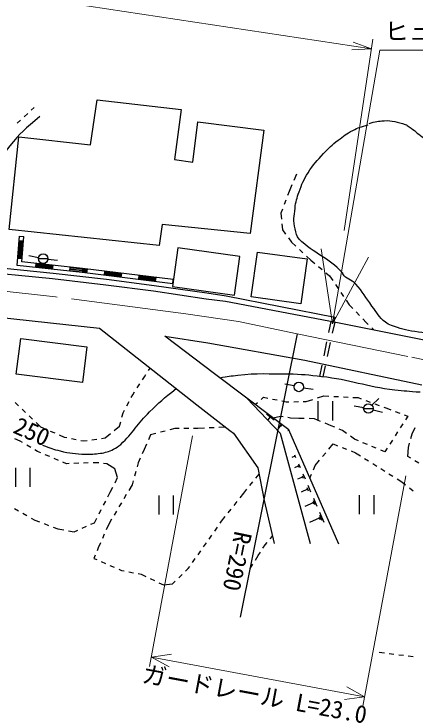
# Model space of a CAD drawing. Units: millimetres, scale not verified. Extents: x 40000 to 680000, y 20000 to 380000.
# Drawn here: x 96958 to 138820, y 241703 to 314663 of the extents above; entities that cross this region are included whole.
import ezdxf
from ezdxf.enums import TextEntityAlignment as Align

# ---------------------------------------------------------------- set-up
doc = ezdxf.new("R2010")
doc.units = ezdxf.units.MM
doc.header["$LTSCALE"] = 1000
doc.linetypes.add('CHAIN', pattern=[18.5, 12, -1.5, 3.5, -1.5])
for name, color, linetype, lineweight in [('M-BGD', 7, 'Continuous', 25), ('M-BMK', 2, 'CHAIN', 13), ('M-BMK-SRVR', 3, 'Continuous', 25), ('M-STR-HTXT', 7, 'Continuous', 13)]:
    doc.layers.add(name, color=color, linetype=linetype, lineweight=lineweight)
doc.styles.add('ＭＳ ゴシック', font='')
doc.styles.get('ＭＳ ゴシック').set_extended_font_data('MS Gothic')

msp = doc.modelspace()

# ---------------------------------------------------------------- linework, layer by layer
at = {"layer": 'M-BGD'}
for p, q in [((98016, 303949), (98383, 304289)), ((98749, 304629), (99045, 304903)), ((97283, 303269), (97650, 303609)), ((126368, 297980), (126082, 297302)), ((125888, 296841), (125602, 296163)), ((125602, 296163), (125440, 295733)), ((125265, 295264), (125089, 294796)), ((124913, 294328), (124752, 293897)), ((124752, 293897), (124811, 293280)), ((124859, 292782), (124919, 292164)), ((124919, 292164), (125238, 291725)), ((97298, 288444), (97517, 291521)), ((97517, 291521), (97966, 291489)), ((97778, 288844), (97966, 291489)), ((125532, 291320), (125852, 290881)), ((97442, 289199), (97570, 290995)), ((97929, 290969), (97480, 291001)), ((97532, 289193), (97659, 290988)), ((97622, 289187), (97749, 290982)), ((97711, 289180), (97839, 290976)), ((125852, 290881), (126307, 290456)), ((126673, 290114), (127038, 289773)), ((97352, 289206), (97801, 289174)), ((99499, 289259), (98517, 289445)), ((99491, 289167), (100491, 289167)), ((100487, 289108), (101480, 288990)), ((127404, 289432), (127860, 289006)), ((127860, 289006), (128268, 288664)), ((104038, 287703), (97298, 288444)), ((104090, 288150), (97778, 288844)), ((99238, 288683), (99189, 288236)), ((100988, 288129), (99199, 288325)), ((100998, 288218), (99208, 288415)), ((101007, 288308), (99218, 288504)), ((101017, 288397), (99228, 288594)), ((100978, 288039), (101027, 288487)), ((102770, 287842), (102819, 288290)), ((104079, 288061), (102809, 288200)), ((128651, 288342), (129034, 288021)), ((102780, 287932), (104048, 287792)), ((104059, 287882), (102790, 288021)), ((102799, 288111), (104069, 287971)), ((113489, 286547), (104038, 287703)), ((104567, 287729), (104048, 287792)), ((104059, 287882), (104578, 287818)), ((104588, 287908), (104069, 287971)), ((104079, 288061), (104599, 287997)), ((113544, 286993), (104090, 288150)), ((104556, 287640), (104610, 288086)), ((106397, 287868), (106342, 287421)), ((108140, 287292), (106353, 287510)), ((108151, 287381), (106364, 287600)), ((108162, 287470), (106375, 287689)), ((108173, 287560), (106386, 287778)), ((108129, 287202), (108184, 287649)), ((129417, 287700), (129826, 287357)), ((109970, 287430), (109916, 286984)), ((111713, 286854), (109927, 287073)), ((111724, 286944), (109938, 287162)), ((111735, 287033), (109949, 287252)), ((111746, 287122), (109959, 287341)), ((111702, 286765), (111757, 287212)), ((113489, 286547), (113544, 286993)), ((129826, 287357), (130145, 286887)), ((130425, 286473), (130706, 286060)), ((130987, 285646), (131268, 285232)), ((131549, 284819), (131867, 284349)), ((131867, 284349), (132232, 283967)), ((132578, 283605), (132923, 283243)), ((129960, 282628), (129718, 281474)), ((130140, 281413), (130386, 282546)), ((130351, 283067), (130264, 282569)), ((133268, 282882), (133634, 282499)), ((133634, 282499), (133845, 282294)), ((134204, 281946), (134415, 281740)), ((129513, 280495), (129206, 279027)), ((129608, 278970), (129927, 280436)), ((129001, 278048), (128760, 276894)), ((129148, 276861), (129395, 277993)), ((110969, 277515), (111128, 277760)), ((110338, 276548), (110537, 276852)), ((110537, 276852), (110696, 277097)), ((109792, 275710), (110065, 276129)), ((126129, 275897), (125149, 276097)), ((109320, 274986), (109519, 275291)), ((127112, 275713), (128098, 275546)), ((109170, 274700), (109320, 274986)), ((121200, 274611), (124678, 270978)), ((125576, 271307), (121200, 274611)), ((122703, 274496), (122951, 274714)), ((122951, 274714), (123382, 274628)), ((123872, 274530), (124363, 274432)), ((124853, 274334), (125284, 274248)), ((127384, 274264), (128071, 274487)), ((128546, 274641), (129233, 274864)), ((129233, 274864), (129760, 274837)), ((130259, 274811), (130758, 274786)), ((131258, 274760), (131757, 274734)), ((132256, 274708), (132783, 274681)), ((132783, 274681), (133118, 274557)), ((133587, 274383), (134056, 274210)), ((134225, 273897), (134938, 274598)), ((97076, 274158), (97438, 273813)), ((108704, 273815), (108937, 274258)), ((122079, 273947), (122328, 274166)), ((125284, 274248), (125584, 274250)), ((126084, 274254), (126584, 274258)), ((127084, 274262), (127384, 274264)), ((128612, 274310), (128612, 272310)), ((130112, 274310), (130112, 272310)), ((133374, 273630), (132388, 273795)), ((134525, 274036), (134994, 273862)), ((135463, 273689), (135799, 273565)), ((97800, 273468), (98162, 273123)), ((108198, 272632), (108321, 273086)), ((108321, 273086), (108471, 273373)), ((123251, 272972), (124045, 272363)), ((133368, 273547), (134368, 273547)), ((134351, 273420), (135318, 273164)), ((135799, 273565), (136188, 273419)), ((136656, 273244), (137124, 273069)), ((137593, 272893), (137982, 272748)), ((98524, 272778), (98886, 272433)), ((107946, 271695), (108068, 272149)), ((123648, 272668), (123404, 272350)), ((124717, 272722), (123957, 272529)), ((124995, 272676), (124717, 272722)), ((125767, 272548), (125489, 272594)), ((126634, 272515), (125767, 272548)), ((127184, 272503), (126634, 272515)), ((128234, 272481), (127684, 272493)), ((128887, 272204), (128234, 272481)), ((137982, 272748), (137728, 272357)), ((99248, 272088), (99730, 271628)), ((99730, 271628), (100275, 271393)), ((107397, 271245), (107946, 271695)), ((113703, 271453), (113171, 271316)), ((114153, 271453), (113703, 271453)), ((115153, 271453), (114653, 271453)), ((116102, 271453), (115653, 271453)), ((116791, 271488), (116102, 271453)), ((117790, 271539), (117291, 271514)), ((118978, 271599), (118289, 271564)), ((124758, 271815), (124515, 271498)), ((124679, 271876), (124838, 271754)), ((130000, 271732), (129347, 272009)), ((130351, 271591), (130000, 271732)), ((137455, 271938), (137182, 271519)), ((138421, 270893), (138719, 271554)), ((100734, 271194), (101193, 270996)), ((101652, 270797), (102197, 270562)), ((106463, 270479), (107011, 270928)), ((111187, 270804), (110954, 270274)), ((111719, 270941), (111187, 270804)), ((112687, 271191), (112203, 271066)), ((124678, 270978), (127794, 259475)), ((125472, 271267), (125519, 271231)), ((130771, 259419), (125576, 271307)), ((131166, 271265), (130815, 271405)), ((131590, 270955), (131166, 271265)), ((136910, 271100), (136637, 270680)), ((138293, 270429), (138421, 270893)), ((97594, 270152), (97052, 270399)), ((97852, 269997), (97594, 270152)), ((102197, 270562), (102453, 270510)), ((102943, 270411), (103433, 270313)), ((103923, 270214), (104180, 270162)), ((104180, 270162), (104578, 270217)), ((105073, 270286), (105569, 270355)), ((106064, 270423), (106463, 270479)), ((132416, 270348), (131993, 270659)), ((132837, 270172), (132416, 270348)), ((133760, 269787), (133299, 269979)), ((136365, 270261), (136092, 269842)), ((98708, 269481), (98280, 269739)), ((99394, 269068), (99137, 269223)), ((110520, 269287), (110309, 268812)), ((110753, 269816), (110520, 269287)), ((129733, 269305), (130187, 269853)), ((130187, 269853), (130663, 269667)), ((131129, 269485), (131595, 269304)), ((134683, 269401), (134221, 269594)), ((135820, 269423), (135566, 269032)), ((137982, 268544), (138032, 269482)), ((138032, 269482), (138160, 269947)), ((99754, 268917), (99394, 269068)), ((100676, 268528), (100215, 268722)), ((126218, 268590), (125877, 268441)), ((126158, 268726), (126277, 268454)), ((129095, 268535), (129414, 268920)), ((132061, 269122), (132537, 268936)), ((132537, 268936), (133044, 268615)), ((135566, 269032), (135144, 269208)), ((138274, 268366), (137982, 268544)), ((101597, 268140), (101137, 268334)), ((102419, 267794), (102058, 267946)), ((102694, 267803), (102419, 267794)), ((103693, 267835), (103194, 267819)), ((104693, 267868), (104193, 267852)), ((105468, 267894), (105193, 267885)), ((105794, 267865), (105468, 267894)), ((106618, 267794), (106292, 267822)), ((107451, 267244), (106618, 267794)), ((109895, 267879), (109774, 267451)), ((110106, 268355), (109895, 267879)), ((126571, 267781), (126743, 267389)), ((128321, 267603), (128775, 268151)), ((133466, 268348), (133889, 268080)), ((134311, 267813), (134734, 267545)), ((139129, 267847), (138702, 268107)), ((97105, 267374), (97105, 265374)), ((98605, 267374), (98605, 265374)), ((107751, 266344), (107451, 267244)), ((126559, 267542), (126167, 267371)), ((126516, 267640), (126602, 267444)), ((128144, 267168), (128321, 267603)), ((135156, 267278), (135578, 267010)), ((107480, 265809), (107751, 266344)), ((109638, 266970), (109502, 266489)), ((122152, 266297), (122478, 266705)), ((127017, 266402), (126492, 266173)), ((126960, 266534), (127075, 266271)), ((127034, 266722), (127264, 266197)), ((127777, 266270), (127955, 266705)), ((136001, 266743), (136423, 266475)), ((109245, 265580), (108907, 265007)), ((109366, 266008), (109245, 265580)), ((121528, 265516), (121840, 265906)), ((136846, 266208), (137353, 265887)), ((137353, 265887), (137738, 265586)), ((106984, 264828), (107255, 265363)), ((120890, 264717), (121216, 265125)), ((127530, 265127), (126855, 264832)), ((127456, 265296), (127604, 264959)), ((127551, 265539), (127846, 264864)), ((138132, 265278), (138526, 264970)), ((106735, 264346), (106984, 264828)), ((108653, 264577), (108398, 264146)), ((112028, 264487), (112028, 262487)), ((113528, 264487), (113528, 262487)), ((120511, 264236), (120890, 264717)), ((128130, 264214), (128498, 263372)), ((132919, 264519), (132919, 262519)), ((134419, 264519), (134419, 262519)), ((106275, 263458), (106505, 263902)), ((108144, 263716), (107889, 263286)), ((119891, 263451), (120201, 263844)), ((123026, 263973), (124046, 259484)), ((128103, 263701), (127261, 263333)), ((128057, 263806), (128149, 263596)), ((128117, 263957), (128301, 263536)), ((96998, 263123), (97432, 262875)), ((105814, 262570), (106044, 263014)), ((107635, 262855), (107380, 262425)), ((119272, 262666), (119581, 263059)), ((128778, 262732), (129227, 261703)), ((97867, 262627), (98301, 262379)), ((98735, 262131), (99119, 261911)), ((105335, 261645), (105584, 262126)), ((107126, 261994), (106787, 261422)), ((118582, 261793), (118962, 262274)), ((128745, 262105), (127715, 261655)), ((128689, 262234), (128801, 261976)), ((128761, 262419), (128986, 261904)), ((99119, 261911), (99626, 261719)), ((100093, 261542), (100561, 261365)), ((104048, 261068), (104505, 261272)), ((104961, 261477), (105335, 261645)), ((106787, 261422), (106563, 260909)), ((118430, 261578), (118582, 261793)), ((101028, 261187), (101535, 260995)), ((101535, 260995), (102131, 260889)), ((102623, 260801), (103218, 260695)), ((103218, 260695), (103592, 260863)), ((117854, 260761), (118142, 261169)), ((106363, 260451), (106162, 259993)), ((117277, 259943), (117566, 260352)), ((123649, 259972), (123875, 260236)), ((105738, 259022), (105607, 258706)), ((105962, 259535), (105738, 259022)), ((116701, 259126), (116989, 259535)), ((122881, 258980), (123098, 259327)), ((123098, 259327), (123324, 259591)), ((116124, 258309), (116413, 258718)), ((122398, 258210), (122615, 258556)), ((105416, 258244), (105285, 257927)), ((105285, 257927), (105569, 257801)), ((106027, 257600), (106485, 257398)), ((115548, 257492), (115836, 257901)), ((122101, 257750), (122398, 258210)), ((106942, 257197), (107400, 256996)), ((114827, 256594), (115108, 256869)), ((115108, 256869), (115260, 257084)), ((121534, 256870), (121830, 257330)), ((107858, 256794), (108142, 256669)), ((108142, 256669), (108430, 256615)), ((108922, 256523), (109413, 256431)), ((109904, 256339), (110192, 256285)), ((110192, 256285), (110676, 256048)), ((114113, 255894), (114470, 256244)), ((111126, 255829), (111575, 255609)), ((112024, 255389), (112508, 255152)), ((113475, 255269), (113756, 255544)), ((112508, 255152), (113475, 255269)), ((135536, 248046), (134978, 248119)), ((136528, 247917), (136032, 247981)), ((137519, 247787), (137024, 247852)), ((138511, 247657), (138015, 247722))]:
    msp.add_line(p, q, dxfattribs=at)
for points in [[(96447, 292192), (97473, 301861), (104916, 301027), (105621, 305732), (114353, 304698), (113664, 299487), (115564, 299221), (116108, 303409), (122962, 302563), (121544, 291785), (112379, 292719), (112057, 290541)], [(113449, 286259), (119908, 285359), (120471, 289403), (114012, 290303)], [(122300, 289854), (127486, 289127), (126831, 284455), (121645, 285182)], [(97656, 280835), (104538, 279985), (104079, 276266), (97197, 277116)]]:
    msp.add_lwpolyline(points, close=True, dxfattribs=at)
for points in [[(76612, 291243), (78592, 290949), (80521, 290589), (85121, 289664), (88279, 289106), (90438, 288709), (92493, 288506), (101041, 287650), (106591, 287014), (111554, 286380), (117038, 285607), (119059, 285292), (130351, 283067)], [(76570, 290647), (78322, 290542), (80398, 290035), (85015, 289106), (88178, 288548), (90359, 288146), (92437, 287942), (100980, 287086), (106523, 286450), (111474, 285818), (116967, 284961), (118973, 284730), (130468, 282530), (160842, 276452), (165287, 275582), (173889, 273750), (183718, 271766), (202992, 268094)], [(76136, 285051), (81122, 284572), (86586, 284025), (90356, 283604), (92389, 283393), (93406, 283267), (105860, 281920), (115988, 273922), (119421, 271256), (119802, 270960), (122346, 267361), (123026, 263973)], [(121200, 274611), (117852, 277145), (112654, 281071), (117153, 280382), (127249, 278581), (139442, 276023)]]:
    msp.add_lwpolyline(points, dxfattribs=at)
for centre in [(99991, 289167), (126619, 275797), (133868, 273547)]:
    msp.add_circle(centre, 500, dxfattribs=at)
for points, knots in [([(99647, 303967), (98130, 302665), (97588, 302261), (96528, 300932), (95801, 300021), (95386, 299501), (94836, 298474), (94471, 297794), (94273, 297397), (94074, 296652), (93662, 295107), (93768, 294162), (93315, 292628), (93084, 291847), (92968, 291359), (92449, 290732), (91948, 290127), (91581, 289932), (90826, 289545)], [0, 0, 0, 0, 1, 1, 1, 2, 2, 2, 3, 3, 3, 4, 4, 4, 5, 5, 5, 6, 6, 6, 6]), ([(133927, 303245), (134596, 303452), (134872, 303508), (135494, 303542), (136366, 303590), (136860, 303413), (137697, 303163), (137882, 303107), (137960, 303016), (138121, 302909), (138679, 302536), (138923, 302231), (139477, 301851), (140160, 301381), (140643, 301283), (141341, 300836), (142057, 300377), (142474, 300122), (143079, 299524), (143513, 299095), (143541, 298684), (143927, 298211), (145073, 296805), (146284, 296442), (147106, 294825), (147637, 293780), (147497, 293030), (147574, 291860), (147611, 291298), (147545, 290981), (147490, 290420), (147239, 287840), (147409, 286223), (146266, 283896), (145802, 282951), (145248, 282528), (144319, 282031), (143779, 281743), (143434, 281655), (142837, 281522), (142334, 281410), (142039, 281408), (141524, 281394), (140414, 281364), (139782, 281380), (138686, 281562), (137724, 281721), (137187, 281860), (136271, 282195), (136007, 282292), (135859, 282363), (135636, 282534), (134954, 283054), (134764, 283550), (134237, 284227), (133553, 285104), (133290, 285691), (132541, 286513), (132088, 287010), (131535, 286998), (131185, 287571), (131168, 287599), (131207, 287631), (131185, 287656), (129682, 289331), (128229, 289606), (126650, 291211), (126338, 291528), (126339, 291838), (126226, 292269), (126011, 293085), (126146, 293589), (126224, 294429), (126288, 295109), (126420, 295481), (126647, 296124), (126932, 296934), (127122, 297387), (127577, 298115), (128107, 298963), (128502, 299378), (129185, 300107), (129738, 300697), (130070, 301011), (130709, 301506), (131275, 301944), (131593, 302203), (132233, 302524), (132832, 302824), (133093, 302903), (133843, 303118)], [0, 0, 0, 0, 1, 1, 1, 2, 2, 2, 3, 3, 3, 4, 4, 4, 5, 5, 5, 6, 6, 6, 7, 7, 7, 8, 8, 8, 9, 9, 9, 10, 10, 10, 11, 11, 11, 12, 12, 12, 13, 13, 13, 14, 14, 14, 15, 15, 15, 16, 16, 16, 17, 17, 17, 18, 18, 18, 19, 19, 19, 20, 20, 20, 21, 21, 21, 22, 22, 22, 23, 23, 23, 24, 24, 24, 25, 25, 25, 26, 26, 26, 27, 27, 27, 28, 28, 28, 29, 29, 29, 30, 30, 30, 30]), ([(118383, 276743), (119261, 276905), (119527, 276929), (120264, 277017), (122318, 277263), (123490, 277155), (125559, 277148), (126902, 277142), (127654, 277041), (128990, 276896), (132000, 276569), (133605, 275831), (136615, 275503), (137647, 275391), (138004, 275341), (139261, 275265)], [0, 0, 0, 0, 1, 1, 1, 2, 2, 2, 3, 3, 3, 4, 4, 4, 5, 5, 5, 5]), ([(99938, 269718), (100760, 269396), (101034, 269307), (101760, 269126), (102763, 268876), (103352, 268820), (104386, 268789), (104999, 268770), (105347, 268785), (105953, 268875), (106502, 268955), (106817, 269042), (107308, 269299), (107626, 269465), (107807, 269566), (108070, 269808), (109375, 271003), (109807, 271964), (111075, 273198), (112104, 274199), (112498, 274537), (113838, 275620)], [0, 0, 0, 0, 1, 1, 1, 2, 2, 2, 3, 3, 3, 4, 4, 4, 5, 5, 5, 6, 6, 6, 7, 7, 7, 7])]:
    msp.add_open_spline(points, degree=3, knots=knots, dxfattribs=at)
at = {"layer": 'M-BMK'}
msp.add_lwpolyline([(173629, 271490), (165082, 273389), (155020, 275416), (137972, 278977), (126441, 281310), (120325, 282596), (114837, 283407), (101287, 285180), (89648, 286454), (79275, 287479), (76989, 287703)], dxfattribs=at)
at = {"layer": 'M-BMK-SRVR'}
msp.add_line((126441, 281310), (120515, 251795), dxfattribs=at)
at = {"layer": 'M-STR-HTXT'}
for p, q in [((78595, 319457), (134192, 311037)), ((131326, 292111), (134342, 312026)), ((134192, 311037), (132275, 311732)), ((130138, 282364), (135050, 310904)), ((134192, 311037), (132155, 310941)), ((135050, 310904), (164050, 310904)), ((130138, 282364), (128946, 290179)), ((130138, 282364), (133874, 289331)), ((115557, 270679), (111077, 246659)), ((137757, 266539), (133277, 242519)), ((111260, 247642), (113348, 247931)), ((111260, 247642), (133460, 243502)), ((111260, 247642), (113104, 246620)), ((133460, 243502), (131616, 244524)), ((133460, 243502), (131372, 243213))]:
    msp.add_line(p, q, dxfattribs=at)

# ---------------------------------------------------------------- texts
at = {"layer": 'M-BGD', "style": 'ＭＳ ゴシック'}
msp.add_text('250', height=1833, rotation=336.214, dxfattribs=at).set_placement((96520, 270554), align=Align.BOTTOM_LEFT)
at = {"layer": 'M-BMK-SRVR', "style": 'ＭＳ ゴシック'}
msp.add_text('R=290', height=1833, rotation=258.35, dxfattribs=at).set_placement((120850, 260669), align=Align.MIDDLE_LEFT)
at = {"layer": 'M-STR-HTXT', "style": 'ＭＳ ゴシック'}
msp.add_text('ヒューム管φ300\u3000L=7.0', height=1833, dxfattribs=at).set_placement((135550, 311404), align=Align.BOTTOM_LEFT)
msp.add_text('ガードレール L=23.0', height=1833, rotation=349.435, dxfattribs=at).set_placement((121755, 242328), align=Align.BOTTOM_CENTER)

doc.saveas('drawing.dxf')
